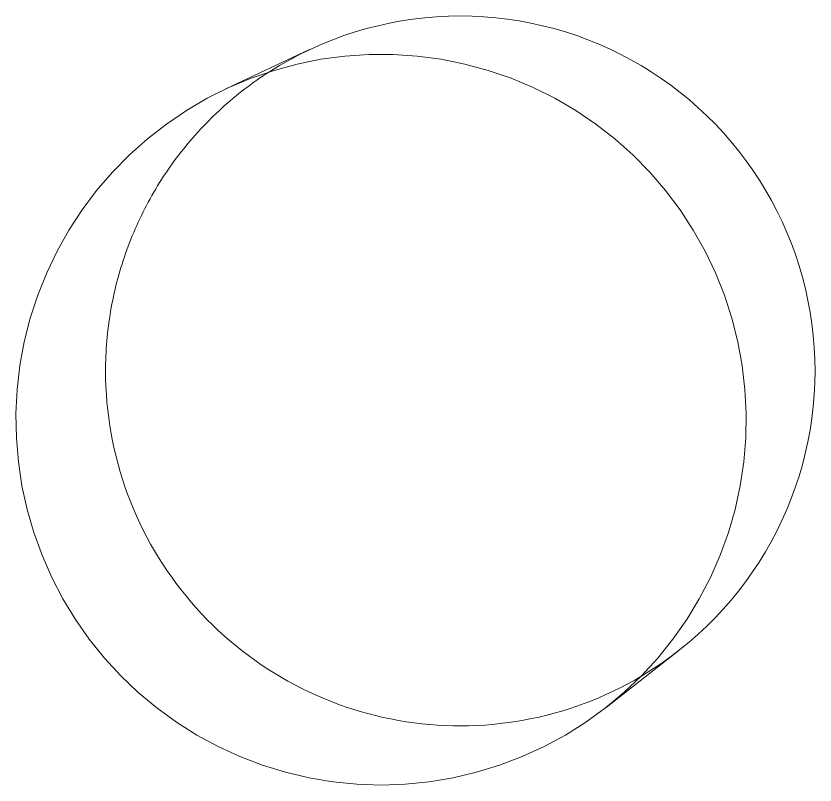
# Model space of a CAD drawing. Header units: millimetres. Extents: x 168.5 to 245.6, y 23.5 to 109.
# Drawn here: x 193.967 to 197.298, y 57.627 to 60.831 of the extents above; entities that cross this region are included whole.
import ezdxf

# ---------------------------------------------------------------- set-up
doc = ezdxf.new("R2010")
doc.units = ezdxf.units.MM
doc.layers.get('0').update_dxf_attribs({"true_color": 0xc2ced6})

# ---------------------------------------------------------------- blocks, each defined once
blk = doc.blocks.new('A$C346350F0')
at = {"color": 0, "linetype": 'Continuous', "lineweight": 0}
for p, q in [((-11.8523, -5.5614), (-12.2009, -5.725)), ((-10.3134, -8.0647), (-10.6168, -8.302))]:
    blk.add_line(p, q, dxfattribs=at)
for points in [[(-10.4716, -8.1727), (-10.4295, -8.1468), (-10.3883, -8.1196), (-10.348, -8.091), (-10.3086, -8.061), (-10.2704, -8.0298), (-10.2331, -7.9972), (-10.197, -7.9635), (-10.162, -7.9286), (-10.1282, -7.8925), (-10.0957, -7.8553), (-10.0644, -7.8171), (-10.0344, -7.7778), (-10.0057, -7.7375), (-9.9784, -7.6963), (-9.9525, -7.6542), (-9.928, -7.6113), (-9.9049, -7.5676), (-9.8833, -7.5231), (-9.8632, -7.4779), (-9.8447, -7.4321), (-9.8277, -7.3857), (-9.8122, -7.3388), (-9.7983, -7.2913), (-9.7861, -7.2435), (-9.7754, -7.1952), (-9.7663, -7.1466), (-9.7589, -7.0977), (-9.7531, -7.0487), (-9.749, -6.9994), (-9.7465, -6.95), (-9.7456, -6.9006), (-9.7464, -6.8512), (-9.7489, -6.8018), (-9.753, -6.7526), (-9.7587, -6.7035), (-9.7661, -6.6546), (-9.7751, -6.606), (-9.7858, -6.5577), (-9.798, -6.5098), (-9.8118, -6.4624), (-9.8273, -6.4154), (-9.8442, -6.369), (-9.8628, -6.3232), (-9.8828, -6.278), (-9.9043, -6.2335), (-9.9273, -6.1898), (-9.9518, -6.1468), (-9.9777, -6.1047), (-10.005, -6.0635), (-10.0336, -6.0232), (-10.0636, -5.9839), (-10.0949, -5.9456), (-10.1274, -5.9084), (-10.1611, -5.8723), (-10.1961, -5.8373), (-10.2322, -5.8036), (-10.2694, -5.771), (-10.3077, -5.7397), (-10.3469, -5.7098), (-10.3872, -5.6811), (-10.4284, -5.6538), (-10.4705, -5.6279), (-10.5135, -5.6034), (-10.5572, -5.5804), (-10.6017, -5.5588), (-10.6469, -5.5388), (-10.6927, -5.5202), (-10.7391, -5.5032), (-10.786, -5.4878), (-10.8335, -5.474), (-10.8814, -5.4617), (-10.9296, -5.451), (-10.9782, -5.442), (-11.0271, -5.4346), (-11.0762, -5.4288), (-11.1255, -5.4247), (-11.1748, -5.4222), (-11.2242, -5.4214), (-11.2737, -5.4222), (-11.323, -5.4247), (-11.3723, -5.4288), (-11.4214, -5.4346), (-11.4702, -5.442), (-11.5188, -5.4511), (-11.5671, -5.4617), (-11.615, -5.474), (-11.6624, -5.4879), (-11.7094, -5.5033), (-11.7558, -5.5203), (-11.8016, -5.5388), (-11.8468, -5.5589), (-11.8913, -5.5805), (-11.935, -5.6035), (-11.9779, -5.628), (-12.02, -5.6539)], [(-12.02, -5.6539), (-12.0331, -5.6623), (-12.0462, -5.671), (-12.0591, -5.6797), (-12.0719, -5.6886), (-12.0846, -5.6976), (-12.0973, -5.7067), (-12.1098, -5.716), (-12.1223, -5.7254), (-12.1346, -5.735), (-12.1469, -5.7446), (-12.159, -5.7544), (-12.171, -5.7644), (-12.183, -5.7744), (-12.1948, -5.7846), (-12.2065, -5.7949), (-12.2181, -5.8053), (-12.2296, -5.8159), (-12.241, -5.8265), (-12.2523, -5.8373), (-12.2634, -5.8482), (-12.2744, -5.8593), (-12.2854, -5.8704), (-12.2962, -5.8817), (-12.3069, -5.893), (-12.3174, -5.9045), (-12.3279, -5.9161), (-12.3382, -5.9278), (-12.3484, -5.9396), (-12.3585, -5.9515), (-12.3684, -5.9635), (-12.3782, -5.9757), (-12.3879, -5.9879), (-12.3975, -6.0002), (-12.4069, -6.0127), (-12.4162, -6.0252), (-12.4254, -6.0378), (-12.4344, -6.0505), (-12.4433, -6.0633), (-12.452, -6.0763), (-12.4607, -6.0893), (-12.4691, -6.1024), (-12.4775, -6.1155), (-12.4857, -6.1288), (-12.4938, -6.1422), (-12.5017, -6.1556), (-12.5095, -6.1691), (-12.5171, -6.1827), (-12.5246, -6.1964), (-12.532, -6.2102), (-12.5392, -6.224), (-12.5462, -6.2379), (-12.5531, -6.2519), (-12.5599, -6.266), (-12.5665, -6.2801), (-12.573, -6.2943), (-12.5793, -6.3086), (-12.5855, -6.3229), (-12.5915, -6.3373), (-12.5973, -6.3517), (-12.6031, -6.3663), (-12.6086, -6.3808), (-12.614, -6.3955), (-12.6193, -6.4102), (-12.6243, -6.4249), (-12.6293, -6.4397), (-12.6341, -6.4546), (-12.6387, -6.4695), (-12.6431, -6.4844), (-12.6474, -6.4994), (-12.6516, -6.5144), (-12.6556, -6.5295), (-12.6594, -6.5447), (-12.6631, -6.5598), (-12.6666, -6.575), (-12.6699, -6.5903), (-12.6731, -6.6055), (-12.6762, -6.6208), (-12.679, -6.6362), (-12.6817, -6.6515), (-12.6843, -6.6669), (-12.6866, -6.6824), (-12.6889, -6.6978), (-12.6909, -6.7133), (-12.6928, -6.7287), (-12.6945, -6.7443), (-12.6961, -6.7598), (-12.6975, -6.7753), (-12.6987, -6.7909), (-12.6998, -6.8064), (-12.7007, -6.822), (-12.7014, -6.8376), (-12.702, -6.8532), (-12.7024, -6.8688), (-12.7027, -6.8844), (-12.7027, -6.9)], [(-12.7027, -6.9), (-12.7024, -6.9327), (-12.7013, -6.9655), (-12.6995, -6.9982), (-12.6969, -7.0308), (-12.6937, -7.0634), (-12.6897, -7.096), (-12.685, -7.1284), (-12.6796, -7.1607), (-12.6734, -7.1929), (-12.6666, -7.2249), (-12.659, -7.2568), (-12.6508, -7.2885), (-12.6418, -7.32), (-12.6322, -7.3513), (-12.6218, -7.3824), (-12.6108, -7.4132), (-12.5991, -7.4438), (-12.5867, -7.4741), (-12.5737, -7.5042), (-12.5599, -7.5339), (-12.5456, -7.5634), (-12.5305, -7.5925), (-12.5149, -7.6212), (-12.4986, -7.6497), (-12.4817, -7.6777), (-12.4641, -7.7054), (-12.446, -7.7326), (-12.4272, -7.7595), (-12.4079, -7.786), (-12.388, -7.812), (-12.3675, -7.8375), (-12.3464, -7.8626), (-12.3248, -7.8872), (-12.3027, -7.9114), (-12.28, -7.935), (-12.2568, -7.9582), (-12.2331, -7.9808), (-12.2089, -8.0029), (-12.1843, -8.0244), (-12.1591, -8.0454), (-12.1335, -8.0658), (-12.1075, -8.0857), (-12.081, -8.105), (-12.0541, -8.1237), (-12.0268, -8.1418), (-11.9991, -8.1592), (-11.971, -8.1761), (-11.9425, -8.1923), (-11.9137, -8.2079), (-11.8846, -8.2229), (-11.8551, -8.2372), (-11.8253, -8.2508), (-11.7952, -8.2638), (-11.7649, -8.2761), (-11.7343, -8.2878), (-11.7034, -8.2987), (-11.6723, -8.309), (-11.641, -8.3186), (-11.6094, -8.3275), (-11.5777, -8.3357), (-11.5458, -8.3431), (-11.5138, -8.3499), (-11.4816, -8.356), (-11.4493, -8.3613), (-11.4168, -8.3659), (-11.3843, -8.3698), (-11.3517, -8.373), (-11.319, -8.3755), (-11.2863, -8.3772), (-11.2536, -8.3783), (-11.2208, -8.3785), (-11.1881, -8.3781), (-11.1553, -8.3769), (-11.1226, -8.3751), (-11.09, -8.3724), (-11.0574, -8.3691), (-11.0249, -8.3651), (-10.9925, -8.3603), (-10.9602, -8.3548), (-10.928, -8.3486), (-10.896, -8.3417), (-10.8641, -8.334), (-10.8325, -8.3257), (-10.801, -8.3167), (-10.7697, -8.307), (-10.7386, -8.2965), (-10.7078, -8.2855), (-10.6772, -8.2737), (-10.6469, -8.2612), (-10.6169, -8.2481), (-10.5872, -8.2343), (-10.5578, -8.2199), (-10.5287, -8.2048), (-10.5, -8.1891), (-10.4716, -8.1727)]]:
    blk.add_lwpolyline(points, dxfattribs=at)
blk.add_lwpolyline([(-11.5544, -8.625), (-11.4538, -8.6217), (-11.3536, -8.6117), (-11.2543, -8.5952), (-11.1564, -8.5721), (-11.0601, -8.5425), (-10.9661, -8.5067), (-10.8746, -8.4648), (-10.7861, -8.4169), (-10.7009, -8.3632), (-10.6195, -8.3041), (-10.5421, -8.2397), (-10.4692, -8.1703), (-10.4011, -8.0962), (-10.3379, -8.0178), (-10.2801, -7.9354), (-10.2279, -7.8494), (-10.1815, -7.7601), (-10.141, -7.6679), (-10.1068, -7.5733), (-10.0789, -7.4766), (-10.0574, -7.3783), (-10.0425, -7.2787), (-10.0342, -7.1784), (-10.0325, -7.0778), (-10.0375, -6.9773), (-10.0491, -6.8773), (-10.0673, -6.7783), (-10.092, -6.6807), (-10.1231, -6.585), (-10.1605, -6.4915), (-10.2039, -6.4008), (-10.2533, -6.313), (-10.3084, -6.2288), (-10.3689, -6.1484), (-10.4345, -6.0721), (-10.5051, -6.0003), (-10.5803, -5.9334), (-10.6597, -5.8716), (-10.743, -5.8151), (-10.8299, -5.7643), (-10.92, -5.7194), (-11.0128, -5.6805), (-11.108, -5.6478), (-11.2052, -5.6215), (-11.3038, -5.6016), (-11.4036, -5.5884), (-11.504, -5.5817), (-11.6047, -5.5817), (-11.7051, -5.5884), (-11.8049, -5.6016), (-11.9035, -5.6215), (-12.0007, -5.6478), (-12.0959, -5.6805), (-12.1887, -5.7194), (-12.2788, -5.7643), (-12.3657, -5.8151), (-12.449, -5.8716), (-12.5284, -5.9334), (-12.6036, -6.0003), (-12.6742, -6.0721), (-12.7399, -6.1484), (-12.8003, -6.2288), (-12.8554, -6.313), (-12.9048, -6.4008), (-12.9482, -6.4915), (-12.9856, -6.585), (-13.0167, -6.6807), (-13.0414, -6.7783), (-13.0596, -6.8773), (-13.0712, -6.9773), (-13.0762, -7.0778), (-13.0745, -7.1784), (-13.0662, -7.2787), (-13.0513, -7.3783), (-13.0298, -7.4766), (-13.0019, -7.5733), (-12.9677, -7.6679), (-12.9272, -7.7601), (-12.8808, -7.8494), (-12.8286, -7.9354), (-12.7708, -8.0178), (-12.7076, -8.0962), (-12.6395, -8.1703), (-12.5666, -8.2397), (-12.4892, -8.3041), (-12.4078, -8.3632), (-12.3226, -8.4169), (-12.2341, -8.4648), (-12.1426, -8.5067), (-12.0486, -8.5425), (-11.9523, -8.5721), (-11.8544, -8.5952), (-11.7551, -8.6117), (-11.6549, -8.6217)], close=True, dxfattribs=at)

msp = doc.modelspace()

# ---------------------------------------------------------------- block references
msp.add_blockref('A$C346350F0', (207.0437, 66.2519))

doc.saveas('drawing.dxf')
